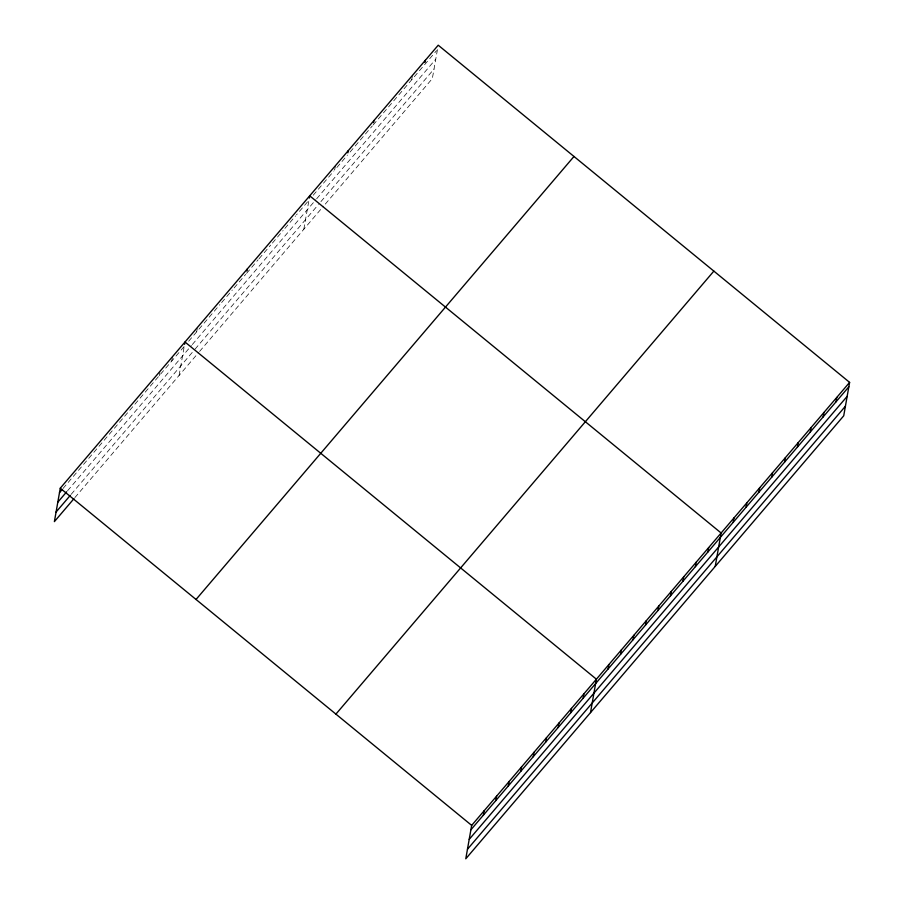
<?xml version="1.0" encoding="UTF-8"?>
<svg xmlns="http://www.w3.org/2000/svg" width="904" height="904" viewBox="0 0 904 904"><rect width="100%" height="100%" fill="white"/><g stroke="black" fill="none" stroke-linecap="round" stroke-linejoin="round"><path stroke-width="0.68" stroke-dasharray="4.52 3.39" d="M159.273 375.668L159.861 372.358M171.749 361.046L172.528 356.628M179.105 375.431L184.608 344.221M196.688 331.813L197.275 328.502M303.823 229.243L308.942 200.236L296.467 214.858M335.418 165.703L334.638 170.11L347.486 155.047M411.738 79.744L412.326 76.433M437.446 49.618L432.327 78.614L324.389 205.14M63.054 488.442L184.213 346.424M188.676 341.203L208.27 318.231M209.163 317.191L219.853 304.659M221.638 302.569L232.328 290.037M234.102 287.947L245.685 274.375M246.577 273.336L258.16 259.753M259.052 258.713L270.635 245.142M272.409 243.052L283.11 230.52M284.884 228.429L295.574 215.898M313.225 195.219L333.779 171.116M350.063 152.041L372.335 125.927M373.194 124.921L398.031 95.801M398.89 94.796L436.587 50.624M67.608 490.702L191.445 345.554M192.326 344.514L315.824 199.761M316.671 198.767L435.751 59.189M71.213 494.296L193.264 351.238M195.049 349.147L318.366 204.609M320.931 201.592L434.01 69.043M74.874 497.607L198.699 352.458M199.592 351.419L323.53 206.146"/><path stroke-width="1.36" d="M849.613 382.381L471.673 825.386L465.775 858.8L843.726 415.795L849.613 382.381L438.225 45.2L60.274 488.205L54.387 521.619L73.981 498.646M184.608 344.221L184.992 342.017L596.391 679.186L590.504 712.612M246.973 271.121L247.357 268.917M309.326 198.032L309.722 195.818L721.121 532.998L715.222 566.412M347.882 152.844L348.266 150.64M373.578 122.718L373.973 120.514M424.982 62.466L425.366 60.263M483.369 815.182L484.148 810.764M495.833 800.56L496.612 796.141M508.308 785.938L509.088 781.531M520.783 771.327L521.563 766.908M533.258 756.704L534.038 752.286M545.722 742.082L546.502 737.664M558.197 727.46L558.977 723.053M570.673 712.849L571.452 708.431M583.148 698.227L583.927 693.809M608.087 668.983L608.867 664.576M620.562 654.372L621.342 649.953M633.037 639.749L633.806 635.331M645.501 625.127L646.281 620.72M657.976 610.505L658.756 606.098M670.452 595.894L671.231 591.476M682.927 581.272L683.695 576.854M695.391 566.65L696.17 562.243M707.866 552.028L708.646 547.621M733.189 522.354L733.969 517.935M746.037 507.291L746.817 502.873M758.885 492.228L759.665 487.81M771.733 477.165L772.513 472.747M784.593 462.102L785.373 457.684M797.441 447.039L798.221 442.621M810.289 431.976L811.069 427.569M823.137 416.913L823.917 412.506M835.985 401.851L836.765 397.444M59.494 492.623L62.173 489.493M57.811 502.195L66.715 491.753M56.071 512.048L70.32 495.347M196.032 599.476L573.983 156.471M335.915 714.115L713.855 271.11M470.894 829.793L848.845 386.788M469.21 839.364L847.15 396.359M467.47 849.229L845.409 406.224M60.274 488.205L471.673 825.386"/></g></svg>
